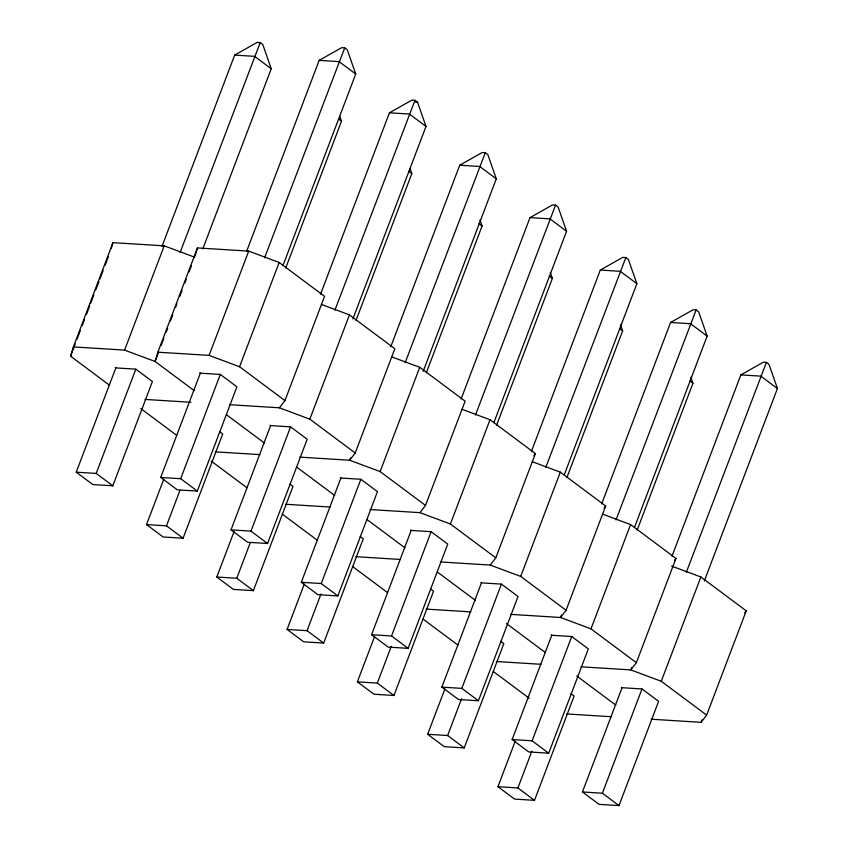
<?xml version="1.0" encoding="UTF-8"?>
<svg xmlns="http://www.w3.org/2000/svg" width="848" height="848" viewBox="0 0 848 848"><rect width="100%" height="100%" fill="white"/><g stroke="black" fill="none" stroke-linecap="round" stroke-linejoin="round"><path stroke-width="1.27" d="M109.625 385.321L70.575 356.192L73.373 346.917L112.975 242.645L164.205 245.846L194.669 257.198M111.226 248.443L112.975 242.645M229.458 404.687L279.374 407.803L284.939 400.585L324.551 296.323L279.162 262.477L248.697 251.114L197.467 247.923L157.866 352.185L155.067 361.471L194.118 390.589M195.019 256.043L197.467 247.923M70.575 356.192L75.228 343.928M77.094 339.02L80.359 330.434M82.224 325.526L84.556 319.399M86.411 314.491L89.676 305.905M90.609 303.446L93.874 294.86M95.739 289.952L98.993 281.366M99.926 278.918L103.191 270.332M105.057 265.424L108.321 256.838M76.235 472.177L115.847 367.905L135.807 369.156L152.407 381.536L112.795 485.809L92.835 484.558L76.235 472.177L96.195 473.428L112.795 485.809M162.01 246.365L234.673 55.099L257.167 42.4L260.219 42.591L262.774 44.488L271.233 68.73L202.799 248.888M73.373 346.917L124.592 350.107L164.205 245.846M96.195 473.428L135.807 369.156M180.094 252.545L260.219 42.591M158.322 352.885L155.067 361.471L124.592 350.107M161.12 345.518L163.918 338.161M166.25 332.024L167.65 328.346M170.437 320.989L172.769 314.852M175.568 307.495L176.967 303.817M179.765 296.45L182.087 290.323M184.885 282.956L186.284 279.278M189.083 271.922L191.415 265.784M160.728 477.456L200.34 373.184L220.3 374.424L236.899 386.815L197.287 491.077L177.327 489.837L160.728 477.456L180.688 478.696L197.287 491.077M246.503 251.644L319.166 60.378L341.659 47.668L344.712 47.87L347.267 49.767L355.725 74.009L283.073 265.265M157.866 352.185L209.085 355.386L248.697 251.114M219.579 431.632L222.695 433.953L183.083 538.226L163.123 536.985L146.524 524.594L163.759 479.215M180.688 478.696L220.3 374.424M264.587 257.824L344.712 47.87M146.524 524.594L166.484 525.845L179.988 490.271M284.939 400.585L239.56 366.739L279.162 262.477M285.734 267.989L341.511 121.147L339.825 116.303M231.016 529.873L270.618 425.601L290.578 426.851L307.177 439.232L267.576 543.504L247.616 542.254L231.016 529.873L250.976 531.113L267.576 543.504M320.544 294.192L389.444 112.795L411.937 100.096L415.001 100.287L417.545 102.184L426.003 126.426L352.885 318.922M289.857 484.06L292.973 486.381L253.372 590.643L233.412 589.402L216.802 577.022L234.048 531.632M250.976 531.113L290.578 426.851M334.875 310.241L415.001 100.287M216.802 577.022L236.762 578.262L250.277 542.688M299.747 457.114L349.662 460.231L355.217 453.012L309.838 419.166L349.45 314.894L321.424 304.443M356.022 320.417L411.799 173.575L410.103 168.72M301.294 582.29L340.907 478.018L360.866 479.268L377.466 491.649L337.854 595.921L317.905 594.671L301.294 582.29L321.254 583.541L337.854 595.921M390.822 346.609L459.733 165.222L482.226 152.513L485.289 152.704L487.833 154.601L496.292 178.843L423.173 371.339M350.595 457.772L349.662 460.231L380.127 471.583L425.505 505.429L419.94 512.648L370.025 509.531M360.146 536.477L363.262 538.798L323.65 643.07L303.69 641.819L287.09 629.439L304.326 584.049M355.217 453.012L394.829 348.74L349.45 314.894M321.254 583.541L360.866 479.268M405.164 362.658L485.289 152.704M287.09 629.439L307.05 630.679L321.032 593.886M380.127 471.583L419.739 367.311L391.702 356.87M426.3 372.834L482.077 225.992L479.968 219.929M371.583 634.707L411.185 530.445L431.144 531.685L447.755 544.066L408.142 648.338L388.183 647.098L371.583 634.707L391.543 635.958L408.142 648.338M461.111 399.026L530.011 217.639L552.504 204.93L555.567 205.121L558.111 207.018L566.57 231.26L493.918 422.527M430.434 588.894L433.54 591.215L393.938 695.487L373.979 694.236L357.368 681.856L374.615 636.466M425.505 505.429L465.117 401.157L419.739 367.311M391.543 635.958L431.144 531.685M475.442 415.085L555.567 205.121M357.368 681.856L377.328 683.106L391.31 646.303M440.313 561.948L490.229 565.065L495.794 557.846L450.405 524L490.017 419.739L461.99 409.287M496.589 425.251L552.366 278.409L550.257 272.356M441.861 687.134L481.473 582.862L501.433 584.113L518.033 596.494L478.431 700.755L458.471 699.515L441.861 687.134L461.821 688.375L478.431 700.755M531.389 451.443L600.299 270.056L622.792 257.357L625.856 257.548L628.4 259.446L636.859 283.688L564.206 474.944M500.712 641.321L503.829 643.643L464.216 747.904L444.257 746.664L427.657 734.283L444.903 688.894M495.794 557.846L535.395 453.585L490.017 419.739M461.821 688.375L501.433 584.113M545.73 467.502L625.856 257.548M427.657 734.283L447.617 735.523L461.598 698.72M510.591 614.365L560.507 617.482L566.072 610.274L520.693 576.417L560.305 472.156L532.268 461.704M566.867 477.668L622.655 330.837L620.535 324.773M512.15 739.551L551.762 635.279L571.722 636.53L588.321 648.911L548.709 753.183L528.749 751.932L512.15 739.551L532.109 740.802L548.709 753.183M601.677 503.871L670.577 322.473L693.081 309.774L696.134 309.965L698.678 311.863L707.147 336.105L634.495 527.371M561.44 615.033L560.507 617.482L590.982 628.845L636.36 662.691L630.795 669.909L580.88 666.793M571.001 693.738L574.107 696.06L534.505 800.332L514.545 799.081L497.946 786.7L515.181 741.311M566.072 610.274L605.684 506.002L560.305 472.156M532.109 740.802L571.722 636.53M616.008 519.919L696.134 309.965M497.946 786.7L517.905 787.94L531.876 751.148M590.982 628.845L630.583 524.573L602.557 514.121M637.155 530.095L692.933 383.254L690.823 377.19M582.438 791.968L622.04 687.707L642 688.947L658.599 701.328L618.998 805.6L599.038 804.349L582.438 791.968L602.398 793.219L618.998 805.6M671.966 556.288L740.866 374.901L763.359 362.191L766.422 362.382L768.966 364.28L777.425 388.522L704.306 581.018M631.728 667.45L630.795 669.909L661.26 681.262L706.638 715.108L701.084 722.326L651.169 719.21M636.36 662.691L675.962 558.419L630.583 524.573M602.398 793.219L642 688.947M686.297 572.336L766.422 362.382M661.26 681.262L700.872 576.99L671.616 566.093M701.084 722.326L702.006 719.867M706.638 715.108L746.251 610.836L700.872 576.99M533.805 455.641L535.395 453.585M604.094 508.058L605.684 506.002M674.372 560.486L675.962 558.419M744.661 612.903L746.251 610.836M234.673 55.099L254.623 56.35L271.233 68.73M319.166 60.378L339.115 61.618L355.725 74.009M415.509 102.057L417.545 102.184M389.444 112.795L409.404 114.045L426.003 126.426M459.733 165.222L479.692 166.462L496.292 178.843M530.011 217.639L549.97 218.879L566.57 231.26M600.299 270.056L620.259 271.307L636.859 283.688M670.577 322.473L690.537 323.724L707.147 336.105M740.866 374.901L760.826 376.141L777.425 388.522M144.966 399.419L190.938 402.291M215.254 451.836L259.912 454.623M285.532 504.253L330.201 507.04M355.821 556.68L400.479 559.468M426.099 609.097L470.767 611.885M496.387 661.514L541.045 664.302M566.676 713.942L611.334 716.73M209.085 355.386L239.56 366.739M279.374 407.803L309.838 419.166M419.94 512.648L450.405 524M490.229 565.065L520.693 576.417M338.405 118.826L341.511 121.147M408.683 171.254L411.799 173.575M478.972 223.671L482.077 225.992M549.25 276.088L552.366 278.409M619.538 328.515L622.655 330.837M689.827 380.932L692.933 383.254M199.757 372.749L200.34 373.184M270.035 425.166L270.618 425.601M340.324 477.594L340.907 478.018M410.612 530.011L411.185 530.445M480.89 582.428L481.473 582.862M551.179 634.845L551.762 635.279M621.457 687.272L622.04 687.707M226.405 414.672L264.396 443.016M296.683 467.1L334.684 495.433M366.972 519.517L404.962 547.85M437.261 571.934L475.251 600.267M506.489 623.566L545.529 652.695M576.767 675.994L615.818 705.112M115.264 367.481L115.847 367.905M140.853 408.619L176.734 435.374M211.141 461.036L247.022 487.801M282.479 514.238L317.311 540.218M352.768 566.665L387.589 592.635M423.046 619.082L457.878 645.063M493.335 671.499L529.216 698.264M166.484 525.845L183.083 538.226M236.762 578.262L253.372 590.643M307.05 630.679L323.65 643.07M377.328 683.106L393.938 695.487M447.617 735.523L464.216 747.904M517.905 787.94L534.505 800.332"/></g></svg>
